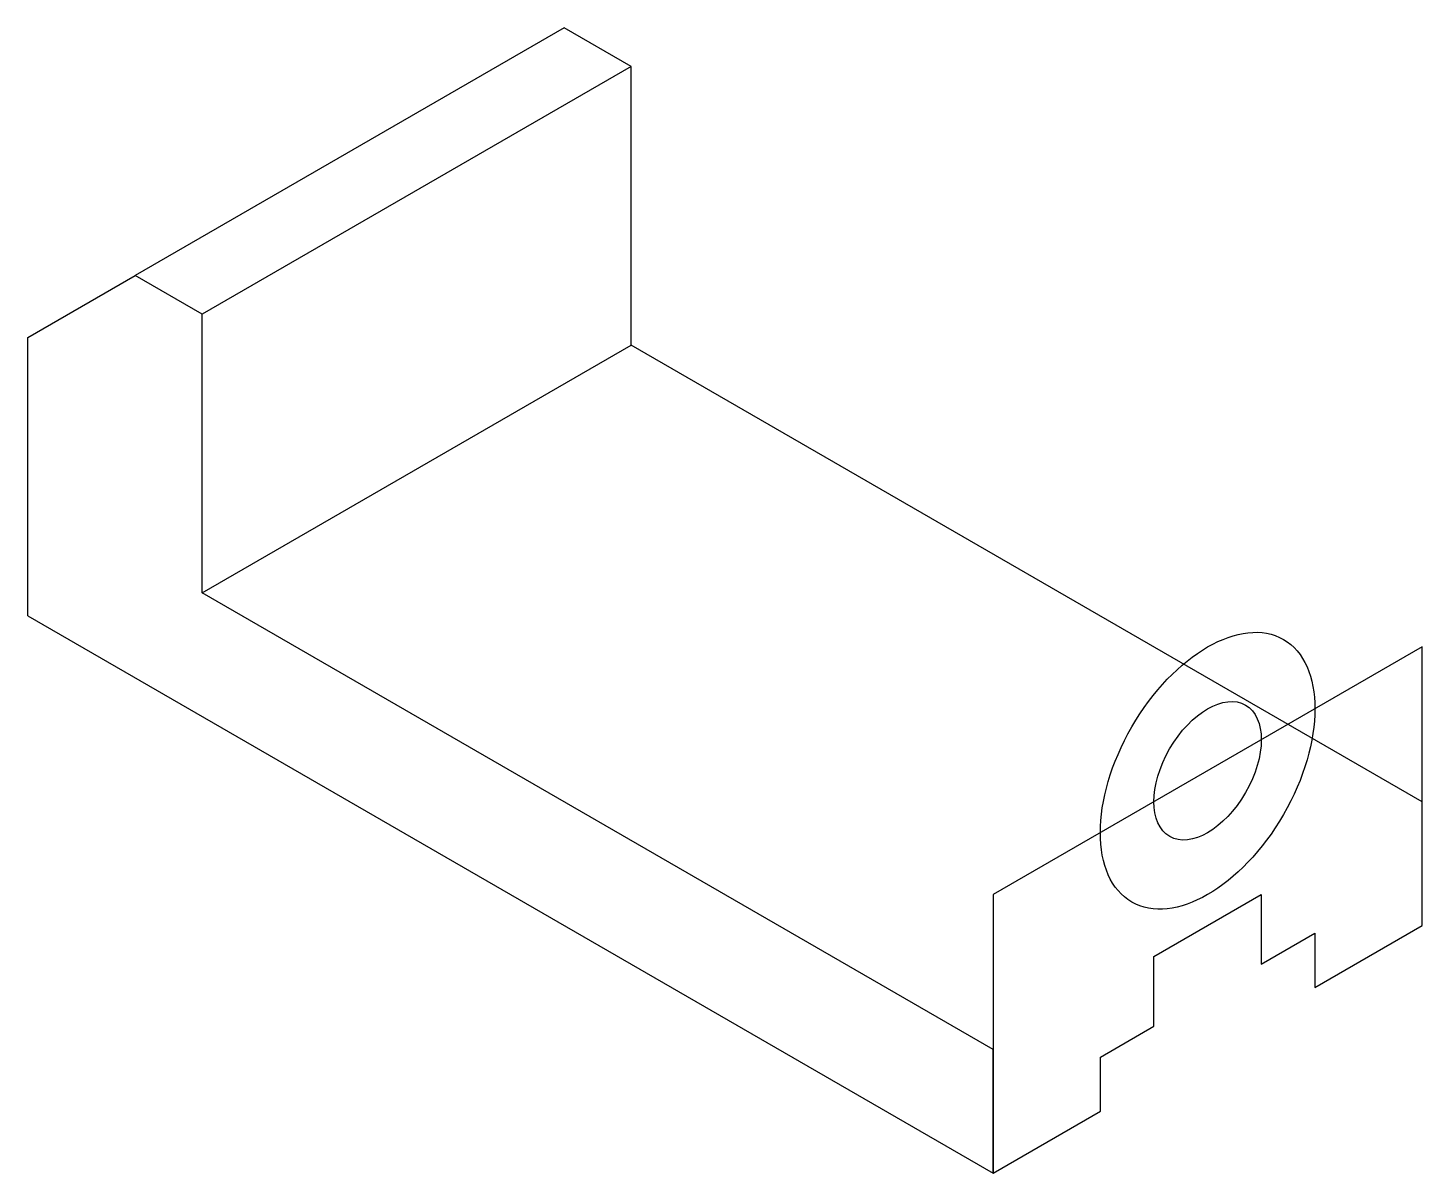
# Model space of a CAD drawing. Header units: inches. Extents: x 257 to 437, y -83 to 65.
import ezdxf

# ---------------------------------------------------------------- set-up
doc = ezdxf.new("R2010")
doc.units = ezdxf.units.IN
doc.header["$MEASUREMENT"] = 0

msp = doc.modelspace()

# ---------------------------------------------------------------- linework, layer by layer
for p, q in [((325.97, 65.35), (270.55, 33.35)), ((334.63, 60.35), (325.97, 65.35)), ((334.63, 60.35), (279.21, 28.35)), ((334.63, 24.35), (334.63, 60.35)), ((256.69, 25.35), (270.55, 33.35)), ((279.21, 28.35), (270.55, 33.35)), ((279.21, -7.65), (279.21, 28.35)), ((256.69, -10.65), (256.69, 25.35)), ((279.21, -7.65), (334.63, 24.35)), ((436.82, -34.65), (334.63, 24.35)), ((381.4, -66.65), (279.21, -7.65)), ((256.69, -10.65), (381.4, -82.65)), ((436.82, -14.65), (381.4, -46.65)), ((436.82, -50.65), (436.82, -14.65)), ((436.82, -50.65), (436.82, -34.65)), ((381.4, -46.65), (381.4, -82.65)), ((402.18, -54.65), (416.04, -46.65)), ((416.04, -46.65), (416.04, -55.65)), ((416.04, -55.65), (422.97, -51.65)), ((422.97, -58.65), (436.82, -50.65)), ((422.97, -51.65), (422.97, -58.65)), ((402.18, -63.65), (402.18, -54.65)), ((395.26, -67.65), (402.18, -63.65)), ((381.4, -82.65), (381.4, -66.65)), ((395.26, -74.65), (395.26, -67.65)), ((381.4, -82.65), (395.26, -74.65))]:
    msp.add_line(p, q)
for major_axis in [(-9.8, -16.97), (-4.9, -8.49)]:
    msp.add_ellipse((409.11, -30.65), major_axis=major_axis, ratio=0.57735)

doc.saveas('drawing.dxf')
